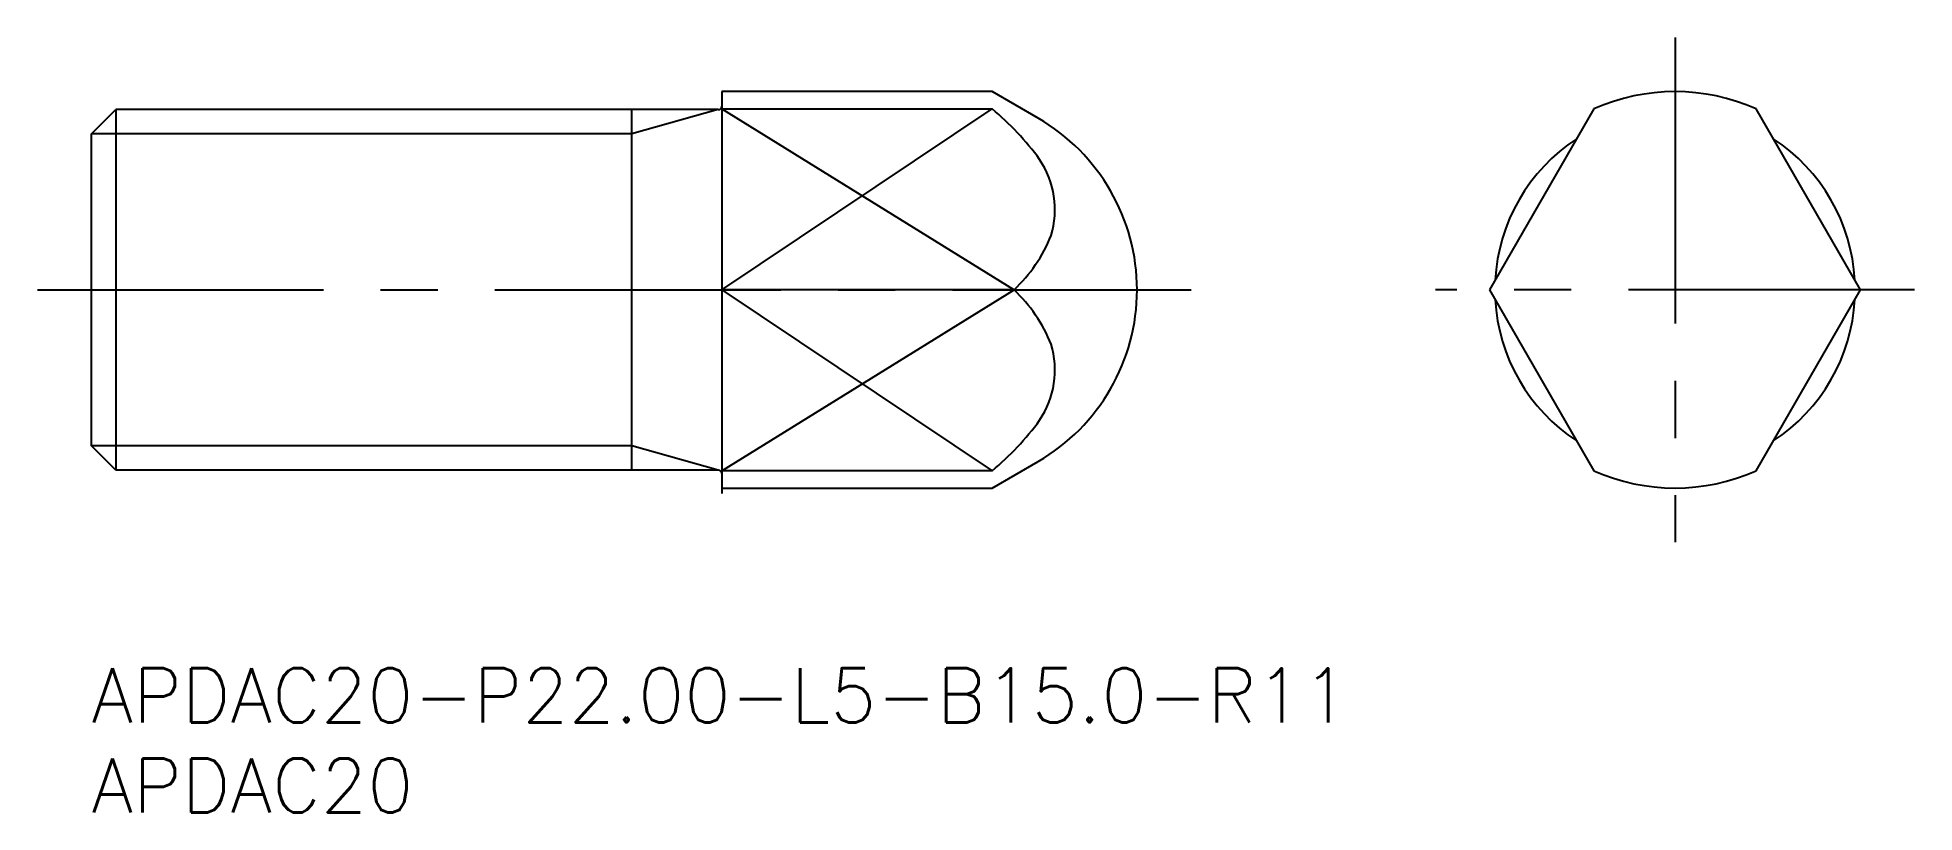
# Model space of a CAD drawing. Extents: x -3 to 101, y -8 to 35.
import ezdxf

# ---------------------------------------------------------------- set-up
doc = ezdxf.new("R2010")
doc.units = 0
doc.header["$LTSCALE"] = 0.5
doc.linetypes.add('CENTER', pattern=[50.8, 31.75, -6.35, 6.35, -6.35])
for name, color, linetype in [('MSM_CENTER', 1, 'CENTER'), ('MSM_CONTINUOUS', 7, 'CONTINUOUS'), ('MSM_NARROW', 5, 'CONTINUOUS'), ('MSM_PART_NUMBER', 7, 'CONTINUOUS')]:
    doc.layers.add(name, color=color, linetype=linetype)
doc.styles.get("Standard").update_dxf_attribs({"font": 'txt.shx', "height": 1, "bigfont": 'bigfont.shx'})

# ---------------------------------------------------------------- blocks, each defined once
blk = doc.blocks.new('*U13')
at = {"layer": 'MSM_PART_NUMBER'}
blk.add_text('APDAC20-P22.00-L5-B15.0-R11', height=3, dxfattribs=at).set_placement((0, -3))
blk = doc.blocks.new('*U14')
at = {"layer": 'MSM_PART_NUMBER'}
blk.add_text('APDAC20', height=3, dxfattribs=at).set_placement((0, -8))

msp = doc.modelspace()

# ---------------------------------------------------------------- linework, layer by layer
at = {"layer": 'MSM_CENTER'}
for p, q in [((87.92, 35), (87.92, 7)), ((-3, 21), (61.05, 21)), ((101.21, 21), (74.62, 21))]:
    msp.add_line(p, q, dxfattribs=at)
at = {"layer": 'MSM_CONTINUOUS'}
for p, q in [((35, 32), (34.99, 9.69)), ((50, 32), (35, 32)), ((52.55, 30.53), (50, 32)), ((0, 29.65), (1.35, 31)), ((34.8, 31), (1.35, 31)), ((1.35, 31), (1.35, 11)), ((30, 11), (30, 31)), ((35, 31.04), (50, 31.04)), ((83.42, 31.04), (77.62, 21)), ((98.21, 21), (92.42, 31.04)), ((0, 12.35), (0, 29.65)), ((51.22, 21), (35, 21)), ((77.62, 21), (83.42, 10.96)), ((92.42, 10.96), (98.21, 21)), ((1.35, 11), (0, 12.35)), ((50, 10), (52.55, 11.47)), ((34.8, 11), (1.35, 11)), ((50, 10.96), (35, 10.96)), ((35, 10), (50, 10))]:
    msp.add_line(p, q, dxfattribs=at)
for centre, radius, start, end in [((87.92, 21), 11, 65.8523, 114.1477), ((34.8, 31.2), 0.2, 270, 0), ((40.29, 19.24), 15.28, 36.077, 50.536), ((47.05, 21), 11, 300, 60), ((87.92, 21), 10, 123.0728, 176.9272), ((87.92, 21), 10, 3.0728, 56.9272), ((48.57, 25.46), 4.92, 342.9222, 34.3073), ((45.63, 27.02), 8.21, 312.8871, 338.594), ((45.63, 14.98), 8.21, 21.406, 47.1129), ((87.92, 21), 10, 183.0728, 236.9272), ((87.92, 21), 10, 303.0728, 356.9272), ((48.57, 16.54), 4.92, 325.6927, 17.0778), ((40.29, 22.76), 15.28, 309.464, 323.923), ((34.8, 10.8), 0.2, 0, 90), ((87.92, 21), 11, 245.8523, 294.1477)]:
    msp.add_arc(centre, radius, start, end, dxfattribs=at)
at = {"layer": 'MSM_NARROW'}
for p, q in [((34.8, 31), (30, 29.65)), ((35, 31.04), (51.22, 21)), ((35, 21), (50, 31.04)), ((30, 29.65), (0, 29.65)), ((35, 10.96), (51.22, 21)), ((35, 21), (50, 10.96)), ((30, 12.35), (0, 12.35)), ((34.8, 11), (30, 12.35))]:
    msp.add_line(p, q, dxfattribs=at)

# ---------------------------------------------------------------- block references
at = {"layer": 'MSM_CONTINUOUS'}
for name in ['*U13', '*U14']:
    msp.add_blockref(name, (0, 0), dxfattribs=at)

doc.saveas('drawing.dxf')
